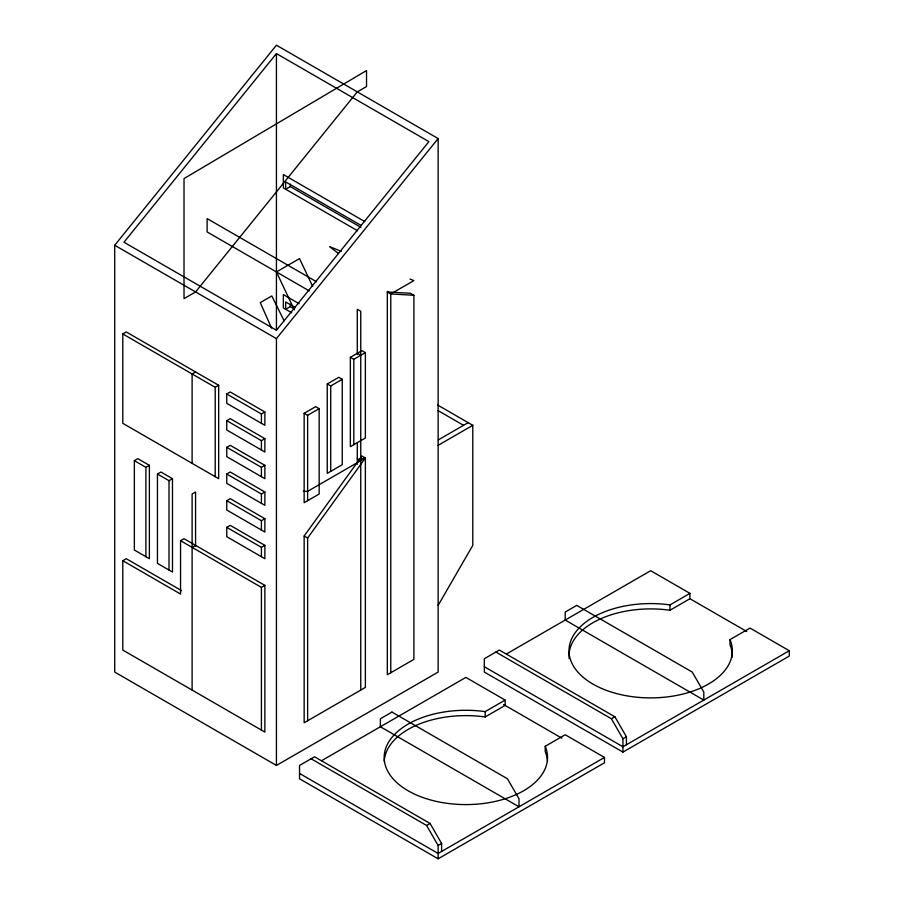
<?xml version="1.0" encoding="UTF-8"?>
<svg xmlns="http://www.w3.org/2000/svg" width="904" height="904" viewBox="0 0 904 904"><rect width="100%" height="100%" fill="white"/><g stroke="black" fill="none" stroke-linecap="round" stroke-linejoin="round"><path stroke-width="1.36" d="M438.135 605.386L472.792 545.361L472.792 425.321L437.672 405.048M304.151 536.027L361.905 456L365.374 458L365.374 687.413L304.151 722.759L304.151 536.027L307.62 538.027L307.62 720.759M307.62 538.027L365.374 458L358.538 459.514M114.718 245.266L276.432 45.2L438.135 138.561L438.135 672.079L276.432 765.439L114.718 672.079L114.718 245.266L276.432 338.627L276.432 765.439M276.432 53.585L123.961 242.215L276.432 330.242L428.903 141.612L276.432 53.585L276.432 330.096M276.432 338.627L438.135 138.561M360.933 227.367L290.286 186.586L285.664 189.252L285.664 181.907L361.193 225.514M122.797 333.96L126.266 331.96L218.678 385.307L218.678 478.679L122.797 423.321L122.797 333.96L215.208 387.307L218.678 385.307M293.947 308.727L290.286 306.625L285.664 309.292L285.664 301.947L295.416 307.575M195.569 371.973L192.111 373.973L192.111 463.334M387.319 291.947L410.416 293.28L413.885 295.28L413.885 659.4L387.319 674.746L387.319 291.947L390.777 293.947L413.885 280.613L409.987 279.042M226.757 393.986L230.226 391.974L264.872 411.987L264.872 425.321L226.757 403.32L226.757 393.986L261.414 413.987L264.872 411.987M134.357 460.667L137.815 458.667L149.375 465.334L149.375 558.706L134.357 550.027L134.357 460.667L145.906 467.334L149.375 465.334M226.757 420.654L230.226 418.654L264.872 438.666L264.872 452L226.757 429.988L226.757 420.654L261.414 440.666L264.872 438.666M350.356 357.306L361.905 350.628L365.374 352.639L365.374 437.999L350.356 446.666L350.356 357.306L353.814 359.306L365.374 352.639M157.454 474.012L160.923 472.012L172.472 478.679L172.472 572.04L157.454 563.373L157.454 474.012L169.003 480.679L172.472 478.679M327.248 383.974L338.797 377.307L342.266 379.307L342.266 464.667L327.248 473.346L327.248 383.974L330.717 385.974L342.266 379.307M226.757 447.333L230.226 445.333L264.872 465.334L264.872 478.679L226.757 456.667L226.757 447.333L261.414 467.334L264.872 465.334M304.151 413.32L315.699 406.653L319.168 408.653L319.168 494.013L304.151 502.68L304.151 413.32L307.62 415.32L319.168 408.653M226.757 474.012L230.226 472.001L264.872 492.013L264.872 505.347L226.757 483.346L226.757 474.012L261.414 494.013L264.872 492.013M122.797 560.706L180.551 594.052L180.551 540.694L184.02 538.694L264.872 585.374L264.872 732.093L122.797 650.066L122.797 560.706L126.266 558.706L181.614 590.662M226.757 500.68L230.226 498.68L264.872 518.693L264.872 532.027L226.757 510.014L226.757 500.68L261.414 520.693L264.872 518.693M192.111 547.361L195.569 545.361M226.757 527.36L230.226 525.36L264.872 545.361L264.872 558.706L226.757 536.693L226.757 527.36L261.414 547.361L264.872 545.361M365.374 458L307.62 491.347L303.394 491.245M438.293 439.909L468.17 422.654M438.135 445.333L472.792 425.321M180.551 540.694L261.414 587.374L264.872 585.374M321.541 760.727L465.865 677.412L505.133 700.08L505.133 705.414L485.165 716.951A81.676 47.155 0 0 0 384.223 761.304M506.353 654.033L650.677 570.707L689.944 593.386L689.944 598.719L669.977 610.245A81.676 47.155 0 0 0 569.113 658.553M441.604 851.466L441.604 843.466L430.055 823.454L314.547 756.772L299.529 765.439L299.529 778.773L438.135 858.8L604.471 762.773L604.471 757.439L565.203 734.76L545.225 746.297A81.676 47.155 0 0 1 472.351 804.436A81.676 47.155 0 0 1 384.437 753.687A81.676 47.155 0 0 1 485.165 711.617L505.133 700.08M626.415 744.76L626.415 736.76L614.867 716.759L499.358 650.066L484.341 658.733L484.341 672.079L622.946 752.094L789.282 656.067L789.282 650.733L750.015 628.065L730.036 639.591A81.676 47.155 0 0 1 657.163 697.741A81.676 47.155 0 0 1 569.26 646.993A81.676 47.155 0 0 1 669.977 604.912L689.944 593.386M311.078 758.772L426.586 825.454L430.055 823.454M495.889 652.066L611.398 718.759L614.867 716.759M438.135 858.8L438.135 845.466L441.604 843.466M622.946 752.094L622.946 738.76L626.415 736.76M604.471 757.439L438.135 853.466L299.529 773.44M789.282 650.733L622.946 746.76L484.341 666.734M387.443 291.37L390.777 293.947L413.885 295.28M341.237 251.312L329.564 246.6L338.469 253.482M364.82 221.604L283.359 174.574L283.359 187.919L357.532 230.735M316.547 281.765L207.118 218.587L207.118 231.932L309.258 290.896M299.167 303.744L283.359 294.614L283.359 307.959L291.755 312.807M357.283 353.306L360.752 355.306M437.931 410.54L463.549 425.321M689.582 598.504L746.727 631.5M357.283 458.667L360.752 460.667M503.551 704.51L561.915 738.195M611.398 718.759L622.946 738.76M426.586 825.454L438.135 845.466M284.127 320.841L271.81 295.947L260.262 302.614L271.55 328.107M312.671 286.432L299.529 258.6L276.432 271.946L294.354 309.88M730.036 639.591L730.036 644.925A81.676 47.155 0 0 1 732.33 657.106M669.977 604.912L669.977 610.245M545.225 746.297L545.225 751.631A81.676 47.155 0 0 1 547.496 761.326M485.165 711.617L485.165 716.951M390.777 293.947L390.777 672.745M360.752 690.08L360.752 311.281L357.283 309.281L357.283 354.323M357.283 442.983L357.283 464.294M353.814 359.306L353.814 444.666M330.717 385.974L330.717 471.334M307.62 415.32L307.62 500.68M290.286 184.133L290.286 186.586M290.286 304.173L290.286 306.625M261.414 413.987L261.414 423.321M261.414 440.666L261.414 450M261.414 467.334L261.414 476.679M261.414 494.013L261.414 503.347M261.414 520.693L261.414 530.026M261.414 547.361L261.414 556.706M261.414 587.374L261.414 730.093M215.208 387.307L215.208 476.679M195.569 546.355L195.569 492.013L192.111 494.013L192.111 690.08M169.003 480.679L169.003 570.04M145.906 467.334L145.906 556.706M357.283 91.88L195.569 291.947L184.02 298.614L184.02 178.574L366.527 70.546L366.527 86.547L357.283 91.88M391.94 712.081L380.381 718.759L380.381 726.759L518.998 806.786L518.998 798.786L507.449 778.773L391.94 712.081M576.752 605.386L565.203 612.053L565.203 620.054L703.809 700.08L703.809 692.08L692.261 672.079L576.752 605.386"/></g></svg>
